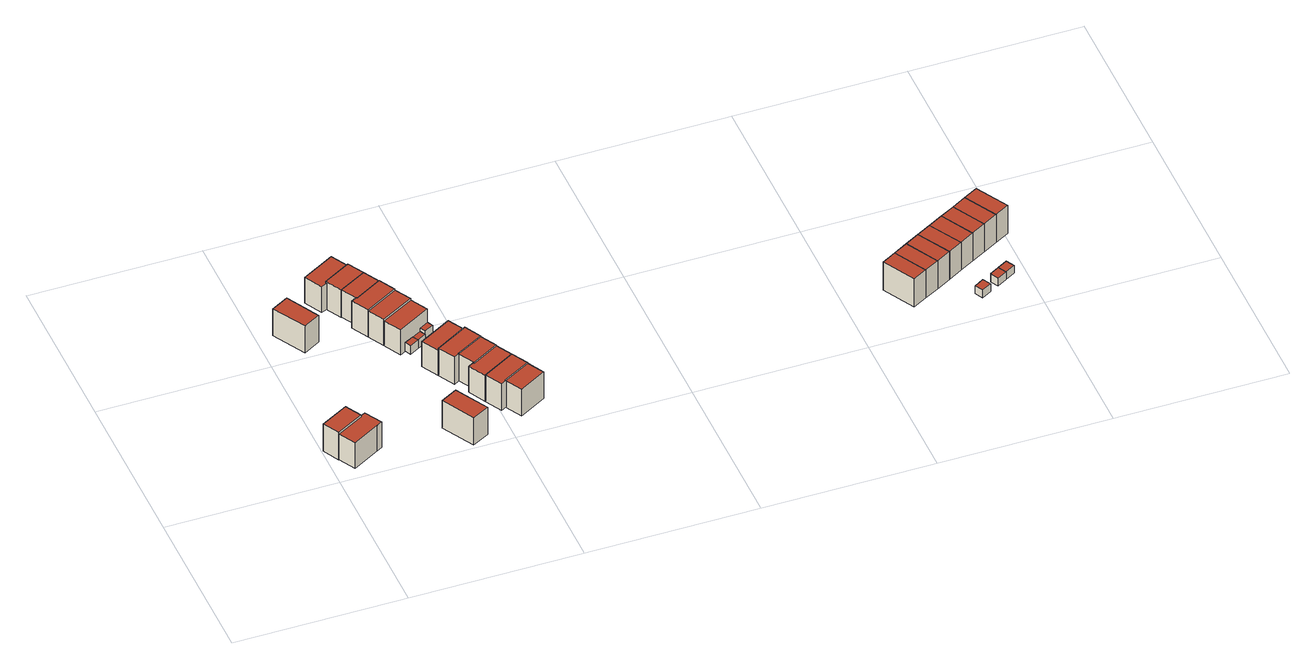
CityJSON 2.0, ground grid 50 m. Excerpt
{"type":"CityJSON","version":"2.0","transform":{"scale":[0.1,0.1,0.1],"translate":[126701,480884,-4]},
"CityObjects":{
"building1":{"type":"Building","attributes":{"b3_dak_type":"slanted","b3_h_dak_50p":5.72,"b3_h_dak_70p":6.57,"b3_h_dak_max":7.45,"b3_h_dak_min":1.29,"b3_h_maaiveld":-2.86,"b3_kas_warenhuis":false,"b3_mutatie_ahn3_ahn4":true,"b3_reconstructie_onvolledig":false,"b3_rmse_lod12":1.66,"b3_rmse_lod13":1.66,"b3_rmse_lod22":0.302,"b3_val3dity_lod12":"[]","b3_val3dity_lod13":"[]","b3_val3dity_lod22":"[]","b3_volume_lod12":468.4,"b3_volume_lod13":468.4,"b3_volume_lod22":423.15,"geconstateerd":false,"oorspronkelijkbouwjaar":2020,"status":"Pand in gebruik"},"children":["building1-1"]},
"building1-1":{"type":"BuildingPart","parents":["building1"],"geometry":[{"type":"Solid","lod":"1.2","boundaries":[[[[0,1,2,3,4]],[[5,1,0,6]],[[7,2,1,5]],[[8,3,2,7]],[[6,0,4,9]],[[9,4,3,8]],[[9,8,7,5,6]]]],"semantics":{"surfaces":[{"type":"GroundSurface"},{"type":"WallSurface","on_footprint_edge":true},{"type":"RoofSurface"}],"values":[[0,1,1,1,1,1,2]]}}]},
"building2":{"type":"Building","attributes":{"b3_dak_type":"slanted","b3_h_dak_50p":5.1,"b3_h_dak_70p":6.08,"b3_h_dak_max":7.45,"b3_h_dak_min":0.68,"b3_h_maaiveld":-2.83,"b3_kas_warenhuis":false,"b3_mutatie_ahn3_ahn4":false,"b3_reconstructie_onvolledig":false,"b3_rmse_lod12":2.27,"b3_rmse_lod13":1.32,"b3_rmse_lod22":0.0343,"b3_val3dity_lod12":"[]","b3_val3dity_lod13":"[]","b3_val3dity_lod22":"[]","b3_volume_lod12":557.76,"b3_volume_lod13":527.18,"b3_volume_lod22":480.89,"geconstateerd":false,"oorspronkelijkbouwjaar":2020,"status":"Pand in gebruik"},"children":["building2-1"]},
"building2-1":{"type":"BuildingPart","parents":["building2"],"geometry":[{"type":"Solid","lod":"1.2","boundaries":[[[[10,11,12,13,14,15,16]],[[17,16,15,18]],[[18,15,14,19]],[[19,14,13,20]],[[21,10,16,17]],[[20,13,12,22]],[[22,12,11,23]],[[23,11,10,21]],[[23,21,17,18,19,20,22]]]],"semantics":{"surfaces":[{"type":"GroundSurface"},{"type":"WallSurface","on_footprint_edge":true},{"type":"RoofSurface"}],"values":[[0,1,1,1,1,1,1,1,2]]}}]},
"building3":{"type":"Building","attributes":{"b3_dak_type":"slanted","b3_h_dak_50p":5.5,"b3_h_dak_70p":6.53,"b3_h_dak_max":7.46,"b3_h_dak_min":0.61,"b3_h_maaiveld":-2.78,"b3_kas_warenhuis":false,"b3_mutatie_ahn3_ahn4":true,"b3_reconstructie_onvolledig":false,"b3_rmse_lod12":2.54,"b3_rmse_lod13":1.35,"b3_rmse_lod22":0.0674,"b3_val3dity_lod12":"[]","b3_val3dity_lod13":"[]","b3_val3dity_lod22":"[]","b3_volume_lod12":577.76,"b3_volume_lod13":533.74,"b3_volume_lod22":483.46,"geconstateerd":false,"oorspronkelijkbouwjaar":2020,"status":"Pand in gebruik"},"children":["building3-1"]},
"building3-1":{"type":"BuildingPart","parents":["building3"],"geometry":[{"type":"Solid","lod":"1.2","boundaries":[[[[24,25,26,27,28]],[[29,25,24,30]],[[31,26,25,29]],[[32,27,26,31]],[[30,24,28,33]],[[33,28,27,32]],[[33,32,31,29,30]]]],"semantics":{"surfaces":[{"type":"GroundSurface"},{"type":"WallSurface","on_footprint_edge":true},{"type":"RoofSurface"}],"values":[[0,1,1,1,1,1,2]]}}]},
"building4":{"type":"Building","attributes":{"b3_dak_type":"slanted","b3_h_dak_50p":6.37,"b3_h_dak_70p":6.71,"b3_h_dak_max":7.44,"b3_h_dak_min":0.67,"b3_h_maaiveld":-2.83,"b3_kas_warenhuis":false,"b3_mutatie_ahn3_ahn4":false,"b3_reconstructie_onvolledig":false,"b3_rmse_lod12":2.59,"b3_rmse_lod13":1.27,"b3_rmse_lod22":0.125,"b3_val3dity_lod12":"[]","b3_val3dity_lod13":"[]","b3_val3dity_lod22":"[]","b3_volume_lod12":592.82,"b3_volume_lod13":550.55,"b3_volume_lod22":502.26,"geconstateerd":false,"oorspronkelijkbouwjaar":2020,"status":"Pand in gebruik"},"children":["building4-1"]},
"building4-1":{"type":"BuildingPart","parents":["building4"],"geometry":[{"type":"Solid","lod":"1.2","boundaries":[[[[34,35,36,37,38]],[[39,35,34,40]],[[41,36,35,39]],[[42,37,36,41]],[[40,34,38,43]],[[43,38,37,42]],[[43,42,41,39,40]]]],"semantics":{"surfaces":[{"type":"GroundSurface"},{"type":"WallSurface","on_footprint_edge":true},{"type":"RoofSurface"}],"values":[[0,1,1,1,1,1,2]]}}]},
"building5":{"type":"Building","attributes":{"b3_dak_type":"slanted","b3_h_dak_50p":5.07,"b3_h_dak_70p":6.05,"b3_h_dak_max":7.44,"b3_h_dak_min":0.56,"b3_h_maaiveld":-2.97,"b3_kas_warenhuis":false,"b3_mutatie_ahn3_ahn4":false,"b3_reconstructie_onvolledig":false,"b3_rmse_lod12":2.38,"b3_rmse_lod13":1.23,"b3_rmse_lod22":0.0497,"b3_val3dity_lod12":"[]","b3_val3dity_lod13":"[]","b3_val3dity_lod22":"[]","b3_volume_lod12":564.44,"b3_volume_lod13":525.5,"b3_volume_lod22":486.14,"geconstateerd":false,"oorspronkelijkbouwjaar":2020,"status":"Pand in gebruik"},"children":["building5-1"]},
"building5-1":{"type":"BuildingPart","parents":["building5"],"geometry":[{"type":"Solid","lod":"1.2","boundaries":[[[[44,45,46,47,48,49]],[[50,45,44,51]],[[52,49,48,53]],[[53,48,47,54]],[[54,47,46,55]],[[55,46,45,50]],[[51,44,49,52]],[[51,52,53,54,55,50]]]],"semantics":{"surfaces":[{"type":"GroundSurface"},{"type":"WallSurface","on_footprint_edge":true},{"type":"RoofSurface"}],"values":[[0,1,1,1,1,1,1,2]]}}]},
"building6":{"type":"Building","attributes":{"b3_dak_type":"slanted","b3_h_dak_50p":5.98,"b3_h_dak_70p":6.68,"b3_h_dak_max":7.45,"b3_h_dak_min":3.43,"b3_h_maaiveld":-3.07,"b3_kas_warenhuis":false,"b3_mutatie_ahn3_ahn4":false,"b3_reconstructie_onvolledig":false,"b3_rmse_lod12":1.45,"b3_rmse_lod13":1.45,"b3_rmse_lod22":0.0523,"b3_val3dity_lod12":"[]","b3_val3dity_lod13":"[]","b3_val3dity_lod22":"[]","b3_volume_lod12":479.78,"b3_volume_lod13":479.78,"b3_volume_lod22":432.92,"geconstateerd":false,"oorspronkelijkbouwjaar":2020,"status":"Pand in gebruik"},"children":["building6-1"]},
"building6-1":{"type":"BuildingPart","parents":["building6"],"geometry":[{"type":"Solid","lod":"1.2","boundaries":[[[[56,57,58,59]],[[60,57,56,61]],[[61,56,59,62]],[[63,58,57,60]],[[62,59,58,63]],[[62,63,60,61]]]],"semantics":{"surfaces":[{"type":"GroundSurface"},{"type":"WallSurface","on_footprint_edge":true},{"type":"RoofSurface"}],"values":[[0,1,1,1,1,2]]}}]},
"building7":{"type":"Building","attributes":{"b3_dak_type":"slanted","b3_h_dak_50p":6.02,"b3_h_dak_70p":6.68,"b3_h_dak_max":7.47,"b3_h_dak_min":3.61,"b3_h_maaiveld":-2.94,"b3_kas_warenhuis":false,"b3_mutatie_ahn3_ahn4":true,"b3_reconstructie_onvolledig":false,"b3_rmse_lod12":1.26,"b3_rmse_lod13":1.26,"b3_rmse_lod22":0.0312,"b3_val3dity_lod12":"[]","b3_val3dity_lod13":"[]","b3_val3dity_lod22":"[]","b3_volume_lod12":472.98,"b3_volume_lod13":472.98,"b3_volume_lod22":436.44,"geconstateerd":false,"oorspronkelijkbouwjaar":2020,"status":"Pand in gebruik"},"children":["building7-1"]},
"building7-1":{"type":"BuildingPart","parents":["building7"],"geometry":[{"type":"Solid","lod":"1.2","boundaries":[[[[64,65,66,67]],[[68,65,64,69]],[[69,64,67,61]],[[60,66,65,68]],[[61,67,66,60]],[[61,60,68,69]]]],"semantics":{"surfaces":[{"type":"GroundSurface"},{"type":"WallSurface","on_footprint_edge":true},{"type":"RoofSurface"}],"values":[[0,1,1,1,1,2]]}}]},
"building8":{"type":"Building","attributes":{"b3_dak_type":"slanted","b3_h_dak_50p":6.25,"b3_h_dak_70p":6.79,"b3_h_dak_max":7.45,"b3_h_dak_min":0.52,"b3_h_maaiveld":-2.66,"b3_kas_warenhuis":false,"b3_mutatie_ahn3_ahn4":true,"b3_reconstructie_onvolledig":false,"b3_rmse_lod12":2.64,"b3_rmse_lod13":1.14,"b3_rmse_lod22":0.162,"b3_val3dity_lod12":"[]","b3_val3dity_lod13":"[]","b3_val3dity_lod22":"[]","b3_volume_lod12":564.94,"b3_volume_lod13":517.68,"b3_volume_lod22":479.53,"geconstateerd":false,"oorspronkelijkbouwjaar":2020,"status":"Pand in gebruik"},"children":["building8-1"]},
"building8-1":{"type":"BuildingPart","parents":["building8"],"geometry":[{"type":"Solid","lod":"1.2","boundaries":[[[[70,71,72,73,74,75]],[[76,73,72,77]],[[78,74,73,76]],[[79,71,70,80]],[[77,72,71,79]],[[80,70,75,81]],[[81,75,74,78]],[[81,78,76,77,79,80]]]],"semantics":{"surfaces":[{"type":"GroundSurface"},{"type":"WallSurface","on_footprint_edge":true},{"type":"RoofSurface"}],"values":[[0,1,1,1,1,1,1,2]]}}]},
"building9":{"type":"Building","attributes":{"b3_dak_type":"slanted","b3_h_dak_50p":0.22,"b3_h_dak_70p":0.39,"b3_h_dak_max":6.14,"b3_h_dak_min":-2.44,"b3_h_maaiveld":-2.72,"b3_kas_warenhuis":false,"b3_mutatie_ahn3_ahn4":false,"b3_reconstructie_onvolledig":false,"b3_rmse_lod12":2.23,"b3_rmse_lod13":2.23,"b3_rmse_lod22":1.69,"b3_val3dity_lod12":"[]","b3_val3dity_lod13":"[]","b3_val3dity_lod22":"[]","b3_volume_lod12":18.55,"b3_volume_lod13":18.55,"b3_volume_lod22":19.93,"geconstateerd":false,"oorspronkelijkbouwjaar":2020,"status":"Pand in gebruik"},"children":["building9-1"]},
"building9-1":{"type":"BuildingPart","parents":["building9"],"geometry":[{"type":"Solid","lod":"1.2","boundaries":[[[[82,83,84,85]],[[86,83,82,87]],[[87,82,85,88]],[[89,84,83,86]],[[88,85,84,89]],[[88,89,86,87]]]],"semantics":{"surfaces":[{"type":"GroundSurface"},{"type":"WallSurface","on_footprint_edge":true},{"type":"RoofSurface"}],"values":[[0,1,1,1,1,2]]}}]},
"building10":{"type":"Building","attributes":{"b3_dak_type":"slanted","b3_h_dak_50p":5.37,"b3_h_dak_70p":6.48,"b3_h_dak_max":7.46,"b3_h_dak_min":0.38,"b3_h_maaiveld":-2.69,"b3_kas_warenhuis":false,"b3_mutatie_ahn3_ahn4":true,"b3_reconstructie_onvolledig":false,"b3_rmse_lod12":2.65,"b3_rmse_lod13":1.36,"b3_rmse_lod22":0.0571,"b3_val3dity_lod12":"[]","b3_val3dity_lod13":"[]","b3_val3dity_lod22":"[]","b3_volume_lod12":546.51,"b3_volume_lod13":502.49,"b3_volume_lod22":453.26,"geconstateerd":false,"oorspronkelijkbouwjaar":2020,"status":"Pand in gebruik"},"children":["building10-1"]},
"building10-1":{"type":"BuildingPart","parents":["building10"],"geometry":[{"type":"Solid","lod":"1.2","boundaries":[[[[90,91,70,75]],[[92,91,90,93]],[[93,90,75,94]],[[95,70,91,92]],[[94,75,70,95]],[[94,95,92,93]]]],"semantics":{"surfaces":[{"type":"GroundSurface"},{"type":"WallSurface","on_footprint_edge":true},{"type":"RoofSurface"}],"values":[[0,1,1,1,1,2]]}}]},
"building11":{"type":"Building","attributes":{"b3_dak_type":"slanted","b3_h_dak_50p":5.08,"b3_h_dak_70p":6.04,"b3_h_dak_max":7.44,"b3_h_dak_min":0.55,"b3_h_maaiveld":-2.71,"b3_kas_warenhuis":false,"b3_mutatie_ahn3_ahn4":false,"b3_reconstructie_onvolledig":false,"b3_rmse_lod12":2.37,"b3_rmse_lod13":1.26,"b3_rmse_lod22":0.0514,"b3_val3dity_lod12":"[]","b3_val3dity_lod13":"[]","b3_val3dity_lod22":"[]","b3_volume_lod12":543.72,"b3_volume_lod13":507.49,"b3_volume_lod22":467.1,"geconstateerd":false,"oorspronkelijkbouwjaar":2020,"status":"Pand in gebruik"},"children":["building11-1"]},
"building11-1":{"type":"BuildingPart","parents":["building11"],"geometry":[{"type":"Solid","lod":"1.2","boundaries":[[[[96,97,91,90]],[[98,97,96,99]],[[99,96,90,100]],[[101,91,97,98]],[[100,90,91,101]],[[100,101,98,99]]]],"semantics":{"surfaces":[{"type":"GroundSurface"},{"type":"WallSurface","on_footprint_edge":true},{"type":"RoofSurface"}],"values":[[0,1,1,1,1,2]]}}]},
"building12":{"type":"Building","attributes":{"b3_dak_type":"slanted","b3_h_dak_50p":0.19,"b3_h_dak_70p":0.28,"b3_h_dak_max":1.55,"b3_h_dak_min":-2.38,"b3_h_maaiveld":-2.73,"b3_kas_warenhuis":false,"b3_mutatie_ahn3_ahn4":false,"b3_reconstructie_onvolledig":false,"b3_rmse_lod12":1.68,"b3_rmse_lod13":1.68,"b3_rmse_lod22":1.67,"b3_val3dity_lod12":"[]","b3_val3dity_lod13":"[]","b3_val3dity_lod22":"[]","b3_volume_lod12":17.38,"b3_volume_lod13":17.38,"b3_volume_lod22":17.38,"geconstateerd":false,"oorspronkelijkbouwjaar":2020,"status":"Pand in gebruik"},"children":["building12-1"]},
"building12-1":{"type":"BuildingPart","parents":["building12"],"geometry":[{"type":"Solid","lod":"1.2","boundaries":[[[[85,102,103,82]],[[104,102,85,88]],[[105,103,102,104]],[[88,85,82,87]],[[87,82,103,105]],[[87,105,104,88]]]],"semantics":{"surfaces":[{"type":"GroundSurface"},{"type":"WallSurface","on_footprint_edge":true},{"type":"RoofSurface"}],"values":[[0,1,1,1,1,2]]}}]},
"building13":{"type":"Building","attributes":{"b3_dak_type":"slanted","b3_h_dak_50p":5.13,"b3_h_dak_70p":6.03,"b3_h_dak_max":7.44,"b3_h_dak_min":0.49,"b3_h_maaiveld":-2.71,"b3_kas_warenhuis":false,"b3_mutatie_ahn3_ahn4":true,"b3_reconstructie_onvolledig":false,"b3_rmse_lod12":2.38,"b3_rmse_lod13":1.22,"b3_rmse_lod22":0.0626,"b3_val3dity_lod12":"[]","b3_val3dity_lod13":"[]","b3_val3dity_lod22":"[]","b3_volume_lod12":545.73,"b3_volume_lod13":512.67,"b3_volume_lod22":470.86,"geconstateerd":false,"oorspronkelijkbouwjaar":2020,"status":"Pand in gebruik"},"children":["building13-1"]},
"building13-1":{"type":"BuildingPart","parents":["building13"],"geometry":[{"type":"Solid","lod":"1.2","boundaries":[[[[106,107,108,109]],[[110,107,106,111]],[[112,108,107,110]],[[111,106,109,113]],[[113,109,108,112]],[[113,112,110,111]]]],"semantics":{"surfaces":[{"type":"GroundSurface"},{"type":"WallSurface","on_footprint_edge":true},{"type":"RoofSurface"}],"values":[[0,1,1,1,1,2]]}}]},
"building14":{"type":"Building","attributes":{"b3_dak_type":"slanted","b3_h_dak_50p":6.34,"b3_h_dak_70p":6.75,"b3_h_dak_max":7.45,"b3_h_dak_min":0.59,"b3_h_maaiveld":-2.67,"b3_kas_warenhuis":false,"b3_mutatie_ahn3_ahn4":true,"b3_reconstructie_onvolledig":false,"b3_rmse_lod12":2.7,"b3_rmse_lod13":1.27,"b3_rmse_lod22":0.137,"b3_val3dity_lod12":"[]","b3_val3dity_lod13":"[]","b3_val3dity_lod22":"[]","b3_volume_lod12":563.52,"b3_volume_lod13":514.12,"b3_volume_lod22":469.03,"geconstateerd":false,"oorspronkelijkbouwjaar":2020,"status":"Pand in gebruik"},"children":["building14-1"]},
"building14-1":{"type":"BuildingPart","parents":["building14"],"geometry":[{"type":"Solid","lod":"1.2","boundaries":[[[[109,108,114,115,116,117]],[[118,108,109,119]],[[120,117,116,121]],[[121,116,115,122]],[[122,115,114,123]],[[123,114,108,118]],[[119,109,117,120]],[[119,120,121,122,123,118]]]],"semantics":{"surfaces":[{"type":"GroundSurface"},{"type":"WallSurface","on_footprint_edge":true},{"type":"RoofSurface"}],"values":[[0,1,1,1,1,1,1,2]]}}]},
"building15":{"type":"Building","attributes":{"b3_dak_type":"slanted","b3_h_dak_50p":0.25,"b3_h_dak_70p":1.06,"b3_h_dak_max":6.1,"b3_h_dak_min":-2.46,"b3_h_maaiveld":-2.72,"b3_kas_warenhuis":false,"b3_mutatie_ahn3_ahn4":false,"b3_reconstructie_onvolledig":false,"b3_rmse_lod12":2.32,"b3_rmse_lod13":2.32,"b3_rmse_lod22":1.79,"b3_val3dity_lod12":"[]","b3_val3dity_lod13":"[]","b3_val3dity_lod22":"[]","b3_volume_lod12":25.6,"b3_volume_lod13":25.6,"b3_volume_lod22":21.72,"geconstateerd":false,"oorspronkelijkbouwjaar":2020,"status":"Pand in gebruik"},"children":["building15-1"]},
"building15-1":{"type":"BuildingPart","parents":["building15"],"geometry":[{"type":"Solid","lod":"1.2","boundaries":[[[[103,102,96,124]],[[125,102,103,126]],[[126,103,124,127]],[[128,96,102,125]],[[127,124,96,128]],[[127,128,125,126]]]],"semantics":{"surfaces":[{"type":"GroundSurface"},{"type":"WallSurface","on_footprint_edge":true},{"type":"RoofSurface"}],"values":[[0,1,1,1,1,2]]}}]},
"building16":{"type":"Building","attributes":{"b3_dak_type":"slanted","b3_h_dak_50p":5.98,"b3_h_dak_70p":6.63,"b3_h_dak_max":7.45,"b3_h_dak_min":3.58,"b3_h_maaiveld":-2.67,"b3_kas_warenhuis":false,"b3_mutatie_ahn3_ahn4":true,"b3_reconstructie_onvolledig":false,"b3_rmse_lod12":1.29,"b3_rmse_lod13":1.29,"b3_rmse_lod22":0.0406,"b3_val3dity_lod12":"[]","b3_val3dity_lod13":"[]","b3_val3dity_lod22":"[]","b3_volume_lod12":462.34,"b3_volume_lod13":462.34,"b3_volume_lod22":424.58,"geconstateerd":false,"oorspronkelijkbouwjaar":2020,"status":"Pand in gebruik"},"children":["building16-1"]},
"building16-1":{"type":"BuildingPart","parents":["building16"],"geometry":[{"type":"Solid","lod":"1.2","boundaries":[[[[115,114,129,130]],[[131,114,115,132]],[[133,129,114,131]],[[132,115,130,134]],[[134,130,129,133]],[[134,133,131,132]]]],"semantics":{"surfaces":[{"type":"GroundSurface"},{"type":"WallSurface","on_footprint_edge":true},{"type":"RoofSurface"}],"values":[[0,1,1,1,1,2]]}}]},
"building17":{"type":"Building","attributes":{"b3_dak_type":"slanted","b3_h_dak_50p":5.56,"b3_h_dak_70p":6.47,"b3_h_dak_max":7.45,"b3_h_dak_min":0.6,"b3_h_maaiveld":-2.7,"b3_kas_warenhuis":false,"b3_mutatie_ahn3_ahn4":true,"b3_reconstructie_onvolledig":false,"b3_rmse_lod12":2.49,"b3_rmse_lod13":1.22,"b3_rmse_lod22":0.0488,"b3_val3dity_lod12":"[]","b3_val3dity_lod13":"[]","b3_val3dity_lod22":"[]","b3_volume_lod12":546.5,"b3_volume_lod13":505.79,"b3_volume_lod22":465.34,"geconstateerd":false,"oorspronkelijkbouwjaar":2020,"status":"Pand in gebruik"},"children":["building17-1"]},
"building17-1":{"type":"BuildingPart","parents":["building17"],"geometry":[{"type":"Solid","lod":"1.2","boundaries":[[[[135,136,137,130,129,138]],[[139,130,137,140]],[[141,129,130,139]],[[142,136,135,143]],[[140,137,136,142]],[[143,135,138,144]],[[144,138,129,141]],[[144,141,139,140,142,143]]]],"semantics":{"surfaces":[{"type":"GroundSurface"},{"type":"WallSurface","on_footprint_edge":true},{"type":"RoofSurface"}],"values":[[0,1,1,1,1,1,1,2]]}}]},
"building18":{"type":"Building","attributes":{"b3_dak_type":"slanted","b3_h_dak_50p":5.38,"b3_h_dak_70p":6.49,"b3_h_dak_max":7.45,"b3_h_dak_min":0.63,"b3_h_maaiveld":-2.83,"b3_kas_warenhuis":false,"b3_mutatie_ahn3_ahn4":true,"b3_reconstructie_onvolledig":false,"b3_rmse_lod12":2.65,"b3_rmse_lod13":1.33,"b3_rmse_lod22":0.0744,"b3_val3dity_lod12":"[]","b3_val3dity_lod13":"[]","b3_val3dity_lod22":"[]","b3_volume_lod12":553.5,"b3_volume_lod13":511.23,"b3_volume_lod22":461.33,"geconstateerd":false,"oorspronkelijkbouwjaar":2020,"status":"Pand in gebruik"},"children":["building18-1"]},
"building18-1":{"type":"BuildingPart","parents":["building18"],"geometry":[{"type":"Solid","lod":"1.2","boundaries":[[[[145,146,147,148,149,150]],[[151,146,145,152]],[[153,150,149,154]],[[154,149,148,155]],[[155,148,147,156]],[[156,147,146,151]],[[152,145,150,153]],[[152,153,154,155,156,151]]]],"semantics":{"surfaces":[{"type":"GroundSurface"},{"type":"WallSurface","on_footprint_edge":true},{"type":"RoofSurface"}],"values":[[0,1,1,1,1,1,1,2]]}}]},
"building19":{"type":"Building","attributes":{"b3_dak_type":"slanted","b3_h_dak_50p":5.54,"b3_h_dak_70p":6.39,"b3_h_dak_max":7.46,"b3_h_dak_min":3.45,"b3_h_maaiveld":-2.96,"b3_kas_warenhuis":false,"b3_mutatie_ahn3_ahn4":false,"b3_reconstructie_onvolledig":false,"b3_rmse_lod12":1.34,"b3_rmse_lod13":1.34,"b3_rmse_lod22":0.0286,"b3_val3dity_lod12":"[]","b3_val3dity_lod13":"[]","b3_val3dity_lod22":"[]","b3_volume_lod12":480.14,"b3_volume_lod13":480.14,"b3_volume_lod22":440.81,"geconstateerd":false,"oorspronkelijkbouwjaar":2020,"status":"Pand in gebruik"},"children":["building19-1"]},
"building19-1":{"type":"BuildingPart","parents":["building19"],"geometry":[{"type":"Solid","lod":"1.2","boundaries":[[[[157,158,159,160]],[[161,158,157,162]],[[163,159,158,161]],[[162,157,160,164]],[[164,160,159,163]],[[164,163,161,162]]]],"semantics":{"surfaces":[{"type":"GroundSurface"},{"type":"WallSurface","on_footprint_edge":true},{"type":"RoofSurface"}],"values":[[0,1,1,1,1,2]]}}]},
"building20":{"type":"Building","attributes":{"b3_dak_type":"slanted","b3_h_dak_50p":6.03,"b3_h_dak_70p":6.9,"b3_h_dak_max":8.3,"b3_h_dak_min":3.83,"b3_h_maaiveld":-2.87,"b3_kas_warenhuis":false,"b3_mutatie_ahn3_ahn4":false,"b3_reconstructie_onvolledig":false,"b3_rmse_lod12":1.56,"b3_rmse_lod13":1.56,"b3_rmse_lod22":0.0356,"b3_val3dity_lod12":"[]","b3_val3dity_lod13":"[]","b3_val3dity_lod22":"[]","b3_volume_lod12":510.87,"b3_volume_lod13":510.87,"b3_volume_lod22":464.71,"geconstateerd":false,"oorspronkelijkbouwjaar":2009,"status":"Pand in gebruik"},"children":["building20-1"]},
"building20-1":{"type":"BuildingPart","parents":["building20"],"geometry":[{"type":"Solid","lod":"1.2","boundaries":[[[[165,166,167,168]],[[169,166,165,170]],[[171,167,166,169]],[[170,165,168,172]],[[172,168,167,171]],[[172,171,169,170]]]],"semantics":{"surfaces":[{"type":"GroundSurface"},{"type":"WallSurface","on_footprint_edge":true},{"type":"RoofSurface"}],"values":[[0,1,1,1,1,2]]}}]},
"building21":{"type":"Building","attributes":{"b3_dak_type":"slanted","b3_h_dak_50p":6.09,"b3_h_dak_70p":6.95,"b3_h_dak_max":8.37,"b3_h_dak_min":3.83,"b3_h_maaiveld":-2.88,"b3_kas_warenhuis":false,"b3_mutatie_ahn3_ahn4":false,"b3_reconstructie_onvolledig":false,"b3_rmse_lod12":1.55,"b3_rmse_lod13":1.55,"b3_rmse_lod22":0.0364,"b3_val3dity_lod12":"[]","b3_val3dity_lod13":"[]","b3_val3dity_lod22":"[]","b3_volume_lod12":510.82,"b3_volume_lod13":510.82,"b3_volume_lod22":465.46,"geconstateerd":false,"oorspronkelijkbouwjaar":2009,"status":"Pand in gebruik"},"children":["building21-1"]},
"building21-1":{"type":"BuildingPart","parents":["building21"],"geometry":[{"type":"Solid","lod":"1.2","boundaries":[[[[173,167,166,174]],[[171,167,173,175]],[[175,173,174,176]],[[169,166,167,171]],[[176,174,166,169]],[[176,169,171,175]]]],"semantics":{"surfaces":[{"type":"GroundSurface"},{"type":"WallSurface","on_footprint_edge":true},{"type":"RoofSurface"}],"values":[[0,1,1,1,1,2]]}}]},
"building22":{"type":"Building","attributes":{"b3_dak_type":"slanted","b3_h_dak_50p":6.07,"b3_h_dak_70p":6.94,"b3_h_dak_max":8.32,"b3_h_dak_min":3.81,"b3_h_maaiveld":-2.9,"b3_kas_warenhuis":false,"b3_mutatie_ahn3_ahn4":false,"b3_reconstructie_onvolledig":false,"b3_rmse_lod12":1.54,"b3_rmse_lod13":1.54,"b3_rmse_lod22":0.0354,"b3_val3dity_lod12":"[]","b3_val3dity_lod13":"[]","b3_val3dity_lod22":"[]","b3_volume_lod12":510.55,"b3_volume_lod13":510.55,"b3_volume_lod22":466.24,"geconstateerd":false,"oorspronkelijkbouwjaar":2009,"status":"Pand in gebruik"},"children":["building22-1"]},
"building22-1":{"type":"BuildingPart","parents":["building22"],"geometry":[{"type":"Solid","lod":"1.2","boundaries":[[[[174,177,178,173]],[[179,177,174,176]],[[180,178,177,179]],[[176,174,173,175]],[[175,173,178,180]],[[175,180,179,176]]]],"semantics":{"surfaces":[{"type":"GroundSurface"},{"type":"WallSurface","on_footprint_edge":true},{"type":"RoofSurface"}],"values":[[0,1,1,1,1,2]]}}]},
"building23":{"type":"Building","attributes":{"b3_dak_type":"slanted","b3_h_dak_50p":5.96,"b3_h_dak_70p":6.89,"b3_h_dak_max":8.34,"b3_h_dak_min":3.85,"b3_h_maaiveld":-2.89,"b3_kas_warenhuis":false,"b3_mutatie_ahn3_ahn4":false,"b3_reconstructie_onvolledig":false,"b3_rmse_lod12":1.56,"b3_rmse_lod13":1.56,"b3_rmse_lod22":0.0374,"b3_val3dity_lod12":"[]","b3_val3dity_lod13":"[]","b3_val3dity_lod22":"[]","b3_volume_lod12":510.88,"b3_volume_lod13":510.88,"b3_volume_lod22":466.24,"geconstateerd":false,"oorspronkelijkbouwjaar":2009,"status":"Pand in gebruik"},"children":["building23-1"]},
"building23-1":{"type":"BuildingPart","parents":["building23"],"geometry":[{"type":"Solid","lod":"1.2","boundaries":[[[[181,178,177,182]],[[180,178,181,183]],[[183,181,182,184]],[[179,177,178,180]],[[184,182,177,179]],[[184,179,180,183]]]],"semantics":{"surfaces":[{"type":"GroundSurface"},{"type":"WallSurface","on_footprint_edge":true},{"type":"RoofSurface"}],"values":[[0,1,1,1,1,2]]}}]},
"building24":{"type":"Building","attributes":{"b3_dak_type":"multiple horizontal","b3_h_dak_50p":-0.1,"b3_h_dak_70p":-0.09,"b3_h_dak_max":-0.01,"b3_h_dak_min":-0.17,"b3_h_maaiveld":-2.8,"b3_kas_warenhuis":false,"b3_mutatie_ahn3_ahn4":false,"b3_reconstructie_onvolledig":false,"b3_rmse_lod12":0.0264,"b3_rmse_lod13":0.0264,"b3_rmse_lod22":0.0238,"b3_val3dity_lod12":"[]","b3_val3dity_lod13":"[]","b3_val3dity_lod22":"[]","b3_volume_lod12":24.93,"b3_volume_lod13":24.93,"b3_volume_lod22":24.86,"geconstateerd":false,"oorspronkelijkbouwjaar":2009,"status":"Pand in gebruik"},"children":["building24-1"]},
"building24-1":{"type":"BuildingPart","parents":["building24"],"geometry":[{"type":"Solid","lod":"1.2","boundaries":[[[[185,186,187,188]],[[189,187,186,190]],[[191,188,187,189]],[[192,185,188,191]],[[190,186,185,192]],[[190,192,191,189]]]],"semantics":{"surfaces":[{"type":"GroundSurface"},{"type":"WallSurface","on_footprint_edge":true},{"type":"RoofSurface"}],"values":[[0,1,1,1,1,2]]}}]},
"building25":{"type":"Building","attributes":{"b3_dak_type":"slanted","b3_h_dak_50p":6.07,"b3_h_dak_70p":6.94,"b3_h_dak_max":8.31,"b3_h_dak_min":3.83,"b3_h_maaiveld":-2.87,"b3_kas_warenhuis":false,"b3_mutatie_ahn3_ahn4":false,"b3_reconstructie_onvolledig":false,"b3_rmse_lod12":1.54,"b3_rmse_lod13":1.54,"b3_rmse_lod22":0.0371,"b3_val3dity_lod12":"[]","b3_val3dity_lod13":"[]","b3_val3dity_lod22":"[]","b3_volume_lod12":509.1,"b3_volume_lod13":509.1,"b3_volume_lod22":465.46,"geconstateerd":false,"oorspronkelijkbouwjaar":2009,"status":"Pand in gebruik"},"children":["building25-1"]},
"building25-1":{"type":"BuildingPart","parents":["building25"],"geometry":[{"type":"Solid","lod":"1.2","boundaries":[[[[193,181,182,194]],[[183,181,193,195]],[[195,193,194,196]],[[184,182,181,183]],[[196,194,182,184]],[[196,184,183,195]]]],"semantics":{"surfaces":[{"type":"GroundSurface"},{"type":"WallSurface","on_footprint_edge":true},{"type":"RoofSurface"}],"values":[[0,1,1,1,1,2]]}}]},
"building26":{"type":"Building","attributes":{"b3_dak_type":"multiple horizontal","b3_h_dak_50p":-0.1,"b3_h_dak_70p":-0.09,"b3_h_dak_max":0.11,"b3_h_dak_min":-0.22,"b3_h_maaiveld":-2.81,"b3_kas_warenhuis":false,"b3_mutatie_ahn3_ahn4":false,"b3_reconstructie_onvolledig":false,"b3_rmse_lod12":0.0399,"b3_rmse_lod13":0.0399,"b3_rmse_lod22":0.0365,"b3_val3dity_lod12":"[]","b3_val3dity_lod13":"[]","b3_val3dity_lod22":"[]","b3_volume_lod12":25.03,"b3_volume_lod13":25.03,"b3_volume_lod22":25,"geconstateerd":false,"oorspronkelijkbouwjaar":2009,"status":"Pand in gebruik"},"children":["building26-1"]},
"building26-1":{"type":"BuildingPart","parents":["building26"],"geometry":[{"type":"Solid","lod":"1.2","boundaries":[[[[197,198,199,200,201,202]],[[203,197,202,204]],[[205,199,198,206]],[[207,200,199,205]],[[204,202,201,208]],[[208,201,200,207]],[[206,198,197,203]],[[206,203,204,208,207,205]]]],"semantics":{"surfaces":[{"type":"GroundSurface"},{"type":"WallSurface","on_footprint_edge":true},{"type":"RoofSurface"}],"values":[[0,1,1,1,1,1,1,2]]}}]},
"building27":{"type":"Building","attributes":{"b3_dak_type":"slanted","b3_h_dak_50p":6.04,"b3_h_dak_70p":6.84,"b3_h_dak_max":8.31,"b3_h_dak_min":3.84,"b3_h_maaiveld":-2.87,"b3_kas_warenhuis":false,"b3_mutatie_ahn3_ahn4":false,"b3_reconstructie_onvolledig":false,"b3_rmse_lod12":1.52,"b3_rmse_lod13":1.52,"b3_rmse_lod22":0.0384,"b3_val3dity_lod12":"[]","b3_val3dity_lod13":"[]","b3_val3dity_lod22":"[]","b3_volume_lod12":509.12,"b3_volume_lod13":509.12,"b3_volume_lod22":465.7,"geconstateerd":false,"oorspronkelijkbouwjaar":2009,"status":"Pand in gebruik"},"children":["building27-1"]},
"building27-1":{"type":"BuildingPart","parents":["building27"],"geometry":[{"type":"Solid","lod":"1.2","boundaries":[[[[209,193,194,210]],[[195,193,209,211]],[[211,209,210,212]],[[196,194,193,195]],[[212,210,194,196]],[[212,196,195,211]]]],"semantics":{"surfaces":[{"type":"GroundSurface"},{"type":"WallSurface","on_footprint_edge":true},{"type":"RoofSurface"}],"values":[[0,1,1,1,1,2]]}}]},
"building28":{"type":"Building","attributes":{"b3_dak_type":"multiple horizontal","b3_h_dak_50p":-0.11,"b3_h_dak_70p":-0.09,"b3_h_dak_max":0.05,"b3_h_dak_min":-0.17,"b3_h_maaiveld":-2.8,"b3_kas_warenhuis":false,"b3_mutatie_ahn3_ahn4":false,"b3_reconstructie_onvolledig":false,"b3_rmse_lod12":0.0385,"b3_rmse_lod13":0.0385,"b3_rmse_lod22":0.0356,"b3_val3dity_lod12":"[]","b3_val3dity_lod13":"[]","b3_val3dity_lod22":"[]","b3_volume_lod12":24.98,"b3_volume_lod13":24.98,"b3_volume_lod22":24.96,"geconstateerd":false,"oorspronkelijkbouwjaar":2009,"status":"Pand in gebruik"},"children":["building28-1"]},
"building28-1":{"type":"BuildingPart","parents":["building28"],"geometry":[{"type":"Solid","lod":"1.2","boundaries":[[[[213,214,202,201]],[[204,202,214,215]],[[208,201,202,204]],[[216,213,201,208]],[[215,214,213,216]],[[215,216,208,204]]]],"semantics":{"surfaces":[{"type":"GroundSurface"},{"type":"WallSurface","on_footprint_edge":true},{"type":"RoofSurface"}],"values":[[0,1,1,1,1,2]]}}]},
"building29":{"type":"Building","attributes":{"b3_dak_type":"slanted","b3_h_dak_50p":6.1,"b3_h_dak_70p":7,"b3_h_dak_max":8.36,"b3_h_dak_min":3.88,"b3_h_maaiveld":-2.88,"b3_kas_warenhuis":false,"b3_mutatie_ahn3_ahn4":false,"b3_reconstructie_onvolledig":false,"b3_rmse_lod12":1.57,"b3_rmse_lod13":1.57,"b3_rmse_lod22":0.036,"b3_val3dity_lod12":"[]","b3_val3dity_lod13":"[]","b3_val3dity_lod22":"[]","b3_volume_lod12":511.93,"b3_volume_lod13":511.93,"b3_volume_lod22":466.43,"geconstateerd":false,"oorspronkelijkbouwjaar":2009,"status":"Pand in gebruik"},"children":["building29-1"]},
"building29-1":{"type":"BuildingPart","parents":["building29"],"geometry":[{"type":"Solid","lod":"1.2","boundaries":[[[[210,217,218,209]],[[219,217,210,212]],[[220,218,217,219]],[[212,210,209,211]],[[211,209,218,220]],[[211,220,219,212]]]],"semantics":{"surfaces":[{"type":"GroundSurface"},{"type":"WallSurface","on_footprint_edge":true},{"type":"RoofSurface"}],"values":[[0,1,1,1,1,2]]}}]},
"building30":{"type":"Building","attributes":{"b3_dak_type":"slanted","b3_h_dak_50p":5.96,"b3_h_dak_70p":6.9,"b3_h_dak_max":8.35,"b3_h_dak_min":3.86,"b3_h_maaiveld":-2.88,"b3_kas_warenhuis":false,"b3_mutatie_ahn3_ahn4":false,"b3_reconstructie_onvolledig":false,"b3_rmse_lod12":1.58,"b3_rmse_lod13":1.58,"b3_rmse_lod22":0.0361,"b3_val3dity_lod12":"[]","b3_val3dity_lod13":"[]","b3_val3dity_lod22":"[]","b3_volume_lod12":512.39,"b3_volume_lod13":512.39,"b3_volume_lod22":466.87,"geconstateerd":false,"oorspronkelijkbouwjaar":2009,"status":"Pand in gebruik"},"children":["building30-1"]},
"building30-1":{"type":"BuildingPart","parents":["building30"],"geometry":[{"type":"Solid","lod":"1.2","boundaries":[[[[221,218,217,222]],[[220,218,221,223]],[[223,221,222,224]],[[219,217,218,220]],[[224,222,217,219]],[[224,219,220,223]]]],"semantics":{"surfaces":[{"type":"GroundSurface"},{"type":"WallSurface","on_footprint_edge":true},{"type":"RoofSurface"}],"values":[[0,1,1,1,1,2]]}}]}
},
"vertices":[
[30,84,11],[4,131,11],[85,176,11],[89,168,11],[111,128,11],[4,131,106],[30,84,106],[85,176,106],[89,168,106],[111,128,106],
[138,79,12],[58,34,12],[30,84,12],[111,128,12],[109,131,12],[125,139,12],[154,88,12],[154,88,101],[125,139,101],[109,131,101],[111,128,101],[138,79,101],[30,84,101],[58,34,101],
[103,517,12],[49,613,12],[99,641,12],[128,588,12],[152,544,12],[49,613,105],[103,517,105],[99,641,105],[128,588,105],[152,544,105],
[384,8,12],[331,104,12],[380,131,12],[404,88,12],[434,35,12],[331,104,107],[384,8,107],[380,131,107],[404,88,107],[434,35,107],
[175,706,10],[271,759,10],[299,709,10],[219,665,10],[220,662,10],[204,654,10],[271,759,100],[175,706,100],[204,654,100],[220,662,100],[219,665,100],[299,709,100],
[325,662,9],[245,618,9],[219,665,9],[299,709,9],[245,618,106],[325,662,106],[299,709,106],[219,665,106],
[351,615,11],[271,570,11],[245,618,11],[325,662,11],[271,570,106],[351,615,106],
[281,514,13],[254,564,13],[270,572,13],[271,570,13],[351,615,13],[377,567,13],[271,570,108],[270,572,108],[351,615,108],[254,564,108],[281,514,108],[377,567,108],
[388,424,13],[360,409,13],[351,426,13],[378,441,13],[360,409,43],[388,424,43],[378,441,43],[351,426,43],
[404,520,13],[307,467,13],[307,467,105],[404,520,105],[377,567,105],[281,514,105],
[431,470,13],[335,417,13],[335,417,100],[431,470,100],[404,520,100],[307,467,100],
[404,455,13],[413,438,13],[404,455,43],[413,438,43],
[370,353,13],[466,406,13],[494,357,13],[398,303,13],[466,406,100],[370,353,100],[494,357,100],[398,303,100],
[520,309,13],[439,265,13],[440,263,13],[425,254,13],[494,357,108],[398,303,108],[425,254,108],[440,263,108],[439,265,108],[520,309,108],
[440,453,13],[404,455,54],[413,438,54],[440,453,54],[431,470,54],
[546,262,13],[466,217,13],[520,309,106],[439,265,106],[546,262,106],[466,217,106],
[476,161,13],[448,211,13],[464,220,13],[572,215,13],[466,217,104],[464,220,104],[546,262,104],[448,211,104],[476,161,104],[572,215,104],
[476,161,12],[572,215,12],[598,167,12],[518,123,12],[519,121,12],[503,112,12],[572,215,105],[476,161,105],[503,112,105],[519,121,105],[518,123,105],[598,167,105],
[518,123,10],[598,167,10],[625,118,10],[545,74,10],[598,167,103],[518,123,103],[625,118,103],[545,74,103],
[1619,200,11],[1661,224,11],[1713,129,11],[1671,106,11],[1661,224,109],[1619,200,109],[1713,129,109],[1671,106,109],
[1755,153,11],[1703,247,11],[1755,153,109],[1703,247,109],
[1745,271,11],[1798,176,11],[1745,271,109],[1798,176,109],
[1840,200,11],[1787,294,11],[1840,200,109],[1787,294,109],
[1869,115,12],[1882,90,12],[1853,74,12],[1840,98,12],[1853,74,39],[1882,90,39],[1840,98,39],[1869,115,39],
[1882,223,11],[1830,318,11],[1882,223,109],[1830,318,109],
[1908,104,12],[1896,127,12],[1897,127,12],[1896,129,12],[1924,145,12],[1937,121,12],[1908,104,39],[1937,121,39],[1897,127,39],[1896,127,39],[1896,129,39],[1924,145,39],
[1924,247,11],[1872,341,11],[1924,247,109],[1872,341,109],
[1953,161,12],[1966,137,12],[1966,137,39],[1953,161,39],
[1914,365,11],[1967,270,11],[1914,365,109],[1967,270,109],
[2009,294,11],[1956,388,11],[2009,294,109],[1956,388,109]
]}
